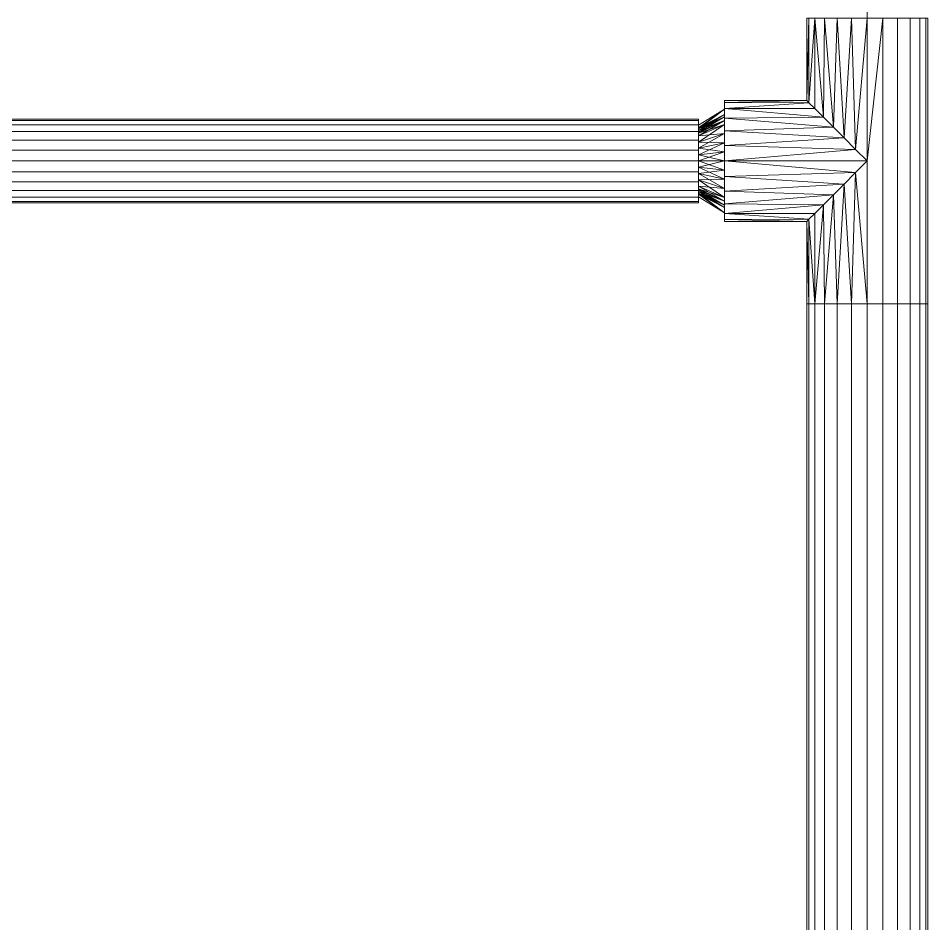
# Model space of a CAD drawing. Header units: inches. Extents: x -3325 to -59, y 5 to 733.
# Drawn here: x -2620.34 to -2606.05, y 197.01 to 211.25 of the extents above; entities that cross this region are included whole.
import ezdxf

# ---------------------------------------------------------------- set-up
doc = ezdxf.new("R2010")
doc.units = ezdxf.units.IN
doc.header["$MEASUREMENT"] = 0
doc.layers.add('P-PIPE', color=10, linetype='Continuous', lineweight=9)

# ---------------------------------------------------------------- blocks, each defined once
blk = doc.blocks.new('Tee - Welded - Generic - Standard-1125979-06 - Fifth Level')
at = {"layer": 'P-PIPE'}
mesh = blk.add_polyface(dxfattribs=at)
corners = [(-2.244, -0.951), (-2.244, -0.918, 0.246), (-2.244, -0.823, 0.475), (-2.244, -0.672, 0.672), (-2.244, -0.475, 0.823), (-2.244, -0.246, 0.918), (-2.244, 0, 0.951), (-2.244, 0.246, 0.918), (-2.244, 0.475, 0.823), (-2.244, 0.672, 0.672), (-2.244, 0.823, 0.475), (-2.244, 0.918, 0.246), (-2.244, 0.951), (-2.244, 0.918, -0.246), (-2.244, 0.823, -0.475), (-2.244, 0.672, -0.672), (-2.244, 0.475, -0.823), (-2.244, 0.246, -0.918), (-2.244, 0, -0.951), (-2.244, -0.246, -0.918), (-2.244, -0.475, -0.823), (-2.244, -0.672, -0.672), (-2.244, -0.823, -0.475), (-2.244, -0.918, -0.246)]
mesh.append_faces([[corners[k] for k in face] for face in [(10, 0, 7, 9)]], dxfattribs={"vtx0": -1, "vtx1": -1, "vtx2": -1})
mesh.append_faces([[corners[k] for k in face] for face in [(13, 21, 0, 10)]], dxfattribs={"vtx0": -1, "vtx1": -1, "vtx2": -1, "vtx3": -1})
mesh.append_faces([[corners[k] for k in face] for face in [(13, 16, 20, 21), (5, 7, 0, 1)]], dxfattribs={"vtx0": -1, "vtx1": -1, "vtx3": -1})
mesh.append_faces([[corners[k] for k in face] for face in [(4, 5, 3)]], dxfattribs={"vtx1": -1})
mesh.append_faces([[corners[k] for k in face] for face in [(18, 19, 20), (22, 23, 0, 21), (7, 8, 9), (5, 6, 7)]], dxfattribs={"vtx2": -1})
mesh.append_faces([[corners[k] for k in face] for face in [(16, 17, 18, 20), (1, 2, 3, 5)]], dxfattribs={"vtx2": -1, "vtx3": -1})
mesh.append_faces([[corners[k] for k in face] for face in [(13, 14, 15, 16), (10, 11, 12, 13)]], dxfattribs={"vtx3": -1})
mesh = blk.add_polyface(dxfattribs=at)
corners = [(-2.244, 0.951), (-2.244, 0.918, 0.246), (-2.244, 0.823, 0.475), (-2.244, 0.672, 0.672), (-2.244, 0.475, 0.823), (-2.244, 0.246, 0.918), (-2.244, 0, 0.951), (-2.244, -0.246, 0.918), (-2.244, -0.475, 0.823), (-2.244, -0.672, 0.672), (-2.244, -0.823, 0.475), (-2.244, -0.918, 0.246), (-2.244, -0.951), (-0.951, -0.951), (-0.916, -0.916, 0.254), (-0.823, -0.823, 0.476), (-0.69, -0.69, 0.654), (-0.533, -0.533, 0.787), (-0.362, -0.362, 0.879), (-0.183, -0.183, 0.933), (0, 0, 0.951), (0.183, -0.183, 0.933), (0.362, -0.362, 0.879), (0.533, -0.533, 0.787), (0.69, -0.69, 0.654), (0.823, -0.823, 0.476), (0.916, -0.916, 0.254), (0.951, -0.951), (2.244, -0.951), (2.244, -0.918, 0.246), (2.244, -0.823, 0.475), (2.244, -0.672, 0.672), (2.244, -0.475, 0.823), (2.244, -0.246, 0.918), (2.244, 0, 0.951), (2.244, 0.246, 0.918), (2.244, 0.475, 0.823), (2.244, 0.672, 0.672), (2.244, 0.823, 0.475), (2.244, 0.918, 0.246), (2.244, 0.951)]
mesh.append_faces([[corners[k] for k in face] for face in [(13, 11, 12)]], dxfattribs={"vtx0": -1})
mesh.append_faces([[corners[k] for k in face] for face in [(27, 29, 26), (25, 30, 24), (11, 14, 10), (9, 17, 8), (16, 10, 15), (23, 32, 22), (21, 34, 20), (22, 33, 21), (33, 22, 32), (19, 7, 18), (7, 19, 6)]], dxfattribs={"vtx0": -1, "vtx1": -1})
mesh.append_faces([[corners[k] for k in face] for face in [(30, 25, 26), (24, 30, 31), (8, 17, 18), (21, 33, 34), (18, 7, 8), (20, 5, 6)]], dxfattribs={"vtx0": -1, "vtx2": -1})
mesh.append_faces([[corners[k] for k in face] for face in [(20, 34, 35, 5)]], dxfattribs={"vtx0": -1, "vtx2": -1, "vtx3": -1})
mesh.append_faces([[corners[k] for k in face] for face in [(28, 29, 27)]], dxfattribs={"vtx1": -1})
mesh.append_faces([[corners[k] for k in face] for face in [(29, 30, 26), (31, 32, 23), (23, 24, 31), (13, 14, 11), (14, 15, 10), (16, 17, 9), (9, 10, 16), (19, 20, 6)]], dxfattribs={"vtx1": -1, "vtx2": -1})
mesh.append_faces([[corners[k] for k in face] for face in [(38, 39, 1, 2), (36, 37, 3, 4), (37, 38, 2, 3), (35, 36, 4, 5)]], dxfattribs={"vtx1": -1, "vtx3": -1})
mesh.append_faces([[corners[k] for k in face] for face in [(39, 40, 0, 1)]], dxfattribs={"vtx3": -1})
mesh = blk.add_polyface(dxfattribs=at)
corners = [(-2.244, -0.951), (-2.244, -0.918, -0.246), (-2.244, -0.823, -0.475), (-2.244, -0.672, -0.672), (-2.244, -0.475, -0.823), (-2.244, -0.246, -0.918), (-2.244, 0, -0.951), (-2.244, 0.246, -0.918), (-2.244, 0.475, -0.823), (-2.244, 0.672, -0.672), (-2.244, 0.823, -0.475), (-2.244, 0.918, -0.246), (-2.244, 0.951), (2.244, 0.951), (2.244, 0.918, -0.246), (2.244, 0.823, -0.475), (2.244, 0.672, -0.672), (2.244, 0.475, -0.823), (2.244, 0.246, -0.918), (2.244, 0, -0.951), (2.244, -0.246, -0.918), (2.244, -0.475, -0.823), (2.244, -0.672, -0.672), (2.244, -0.823, -0.475), (2.244, -0.918, -0.246), (2.244, -0.951), (0.951, -0.951), (0.916, -0.916, -0.254), (0.823, -0.823, -0.476), (0.69, -0.69, -0.654), (0.533, -0.533, -0.787), (0.362, -0.362, -0.879), (0.183, -0.183, -0.933), (0, 0, -0.951), (-0.183, -0.183, -0.933), (-0.362, -0.362, -0.879), (-0.533, -0.533, -0.787), (-0.69, -0.69, -0.654), (-0.823, -0.823, -0.476), (-0.916, -0.916, -0.254), (-0.951, -0.951)]
mesh.append_faces([[corners[k] for k in face] for face in [(1, 40, 0)]], dxfattribs={"vtx0": -1})
mesh.append_faces([[corners[k] for k in face] for face in [(33, 19, 32), (6, 34, 5), (32, 20, 31), (24, 27, 23), (27, 24, 26), (36, 4, 35), (3, 37, 2), (38, 2, 37), (21, 31, 20)]], dxfattribs={"vtx0": -1, "vtx1": -1})
mesh.append_faces([[corners[k] for k in face] for face in [(35, 4, 5), (6, 33, 34), (23, 28, 29), (29, 22, 23), (21, 30, 31), (23, 27, 28), (36, 3, 4), (3, 36, 37), (39, 1, 2)]], dxfattribs={"vtx0": -1, "vtx2": -1})
mesh.append_faces([[corners[k] for k in face] for face in [(19, 20, 32), (34, 35, 5), (6, 7, 33), (21, 22, 30), (29, 30, 22), (39, 40, 1), (38, 39, 2)]], dxfattribs={"vtx1": -1, "vtx2": -1})
mesh.append_faces([[corners[k] for k in face] for face in [(18, 19, 33, 7)]], dxfattribs={"vtx1": -1, "vtx2": -1, "vtx3": -1})
mesh.append_faces([[corners[k] for k in face] for face in [(15, 16, 9, 10), (14, 15, 10, 11), (16, 17, 8, 9), (17, 18, 7, 8)]], dxfattribs={"vtx1": -1, "vtx3": -1})
mesh.append_faces([[corners[k] for k in face] for face in [(12, 13, 14, 11), (24, 25, 26)]], dxfattribs={"vtx2": -1})
mesh = blk.add_polyface(dxfattribs=at)
corners = [(2.244, -0.951), (2.244, -0.918, -0.246), (2.244, -0.823, -0.475), (2.244, -0.672, -0.672), (2.244, -0.475, -0.823), (2.244, -0.246, -0.918), (2.244, 0, -0.951), (2.244, 0.246, -0.918), (2.244, 0.475, -0.823), (2.244, 0.672, -0.672), (2.244, 0.823, -0.475), (2.244, 0.918, -0.246), (2.244, 0.951), (2.244, 0.918, 0.246), (2.244, 0.823, 0.475), (2.244, 0.672, 0.672), (2.244, 0.475, 0.823), (2.244, 0.246, 0.918), (2.244, 0, 0.951), (2.244, -0.246, 0.918), (2.244, -0.475, 0.823), (2.244, -0.672, 0.672), (2.244, -0.823, 0.475), (2.244, -0.918, 0.246)]
mesh.append_faces([[corners[k] for k in face] for face in [(21, 19, 20)]], dxfattribs={"vtx0": -1})
mesh.append_faces([[corners[k] for k in face] for face in [(19, 23, 17, 18)]], dxfattribs={"vtx0": -1, "vtx1": -1})
mesh.append_faces([[corners[k] for k in face] for face in [(4, 8, 11, 3), (0, 3, 11, 23)]], dxfattribs={"vtx0": -1, "vtx1": -1, "vtx2": -1})
mesh.append_faces([[corners[k] for k in face] for face in [(11, 14, 17, 23)]], dxfattribs={"vtx0": -1, "vtx1": -1, "vtx2": -1, "vtx3": -1})
mesh.append_faces([[corners[k] for k in face] for face in [(9, 10, 11, 8), (4, 5, 6), (12, 13, 14, 11), (15, 16, 17, 14)]], dxfattribs={"vtx2": -1})
mesh.append_faces([[corners[k] for k in face] for face in [(6, 7, 8, 4), (21, 22, 23, 19)]], dxfattribs={"vtx2": -1, "vtx3": -1})
mesh.append_faces([[corners[k] for k in face] for face in [(0, 1, 2, 3)]], dxfattribs={"vtx3": -1})
mesh = blk.add_polyface(dxfattribs=at)
corners = [(-0.951, -2.244), (-0.918, -2.244, 0.246), (-0.823, -2.244, 0.475), (-0.672, -2.244, 0.672), (-0.475, -2.244, 0.823), (-0.246, -2.244, 0.918), (0, -2.244, 0.951), (0.246, -2.244, 0.918), (0.475, -2.244, 0.823), (0.672, -2.244, 0.672), (0.823, -2.244, 0.475), (0.918, -2.244, 0.246), (0.951, -2.244), (0.951, -0.951), (0.916, -0.916, 0.254), (0.823, -0.823, 0.476), (0.69, -0.69, 0.654), (0.533, -0.533, 0.787), (0.362, -0.362, 0.879), (0.183, -0.183, 0.933), (0, 0, 0.951), (-0.183, -0.183, 0.933), (-0.362, -0.362, 0.879), (-0.533, -0.533, 0.787), (-0.69, -0.69, 0.654), (-0.823, -0.823, 0.476), (-0.916, -0.916, 0.254), (-0.951, -0.951)]
mesh.append_faces([[corners[k] for k in face] for face in [(13, 11, 12)]], dxfattribs={"vtx0": -1})
mesh.append_faces([[corners[k] for k in face] for face in [(22, 5, 21), (24, 3, 23), (8, 18, 7), (17, 9, 16)]], dxfattribs={"vtx0": -1, "vtx1": -1})
mesh.append_faces([[corners[k] for k in face] for face in [(24, 2, 3), (26, 1, 2), (22, 4, 5), (6, 20, 21), (21, 5, 6), (19, 6, 7), (16, 9, 10), (17, 8, 9), (6, 19, 20)]], dxfattribs={"vtx0": -1, "vtx2": -1})
mesh.append_faces([[corners[k] for k in face] for face in [(26, 27, 1), (3, 4, 23), (25, 26, 2), (24, 25, 2), (22, 23, 4), (10, 11, 14), (18, 19, 7), (17, 18, 8), (13, 14, 11), (15, 16, 10), (14, 15, 10)]], dxfattribs={"vtx1": -1, "vtx2": -1})
mesh.append_faces([[corners[k] for k in face] for face in [(27, 0, 1)]], dxfattribs={"vtx2": -1})
mesh = blk.add_polyface(dxfattribs=at)
corners = [(0.951, -2.244), (0.918, -2.244, -0.246), (0.823, -2.244, -0.475), (0.672, -2.244, -0.672), (0.475, -2.244, -0.823), (0.246, -2.244, -0.918), (0, -2.244, -0.951), (-0.246, -2.244, -0.918), (-0.475, -2.244, -0.823), (-0.672, -2.244, -0.672), (-0.823, -2.244, -0.475), (-0.918, -2.244, -0.246), (-0.951, -2.244), (-0.951, -0.951), (-0.916, -0.916, -0.254), (-0.823, -0.823, -0.476), (-0.69, -0.69, -0.654), (-0.533, -0.533, -0.787), (-0.362, -0.362, -0.879), (-0.183, -0.183, -0.933), (0, 0, -0.951), (0.183, -0.183, -0.933), (0.362, -0.362, -0.879), (0.533, -0.533, -0.787), (0.69, -0.69, -0.654), (0.823, -0.823, -0.476), (0.916, -0.916, -0.254), (0.951, -0.951)]
mesh.append_faces([[corners[k] for k in face] for face in [(13, 11, 12)]], dxfattribs={"vtx0": -1})
mesh.append_faces([[corners[k] for k in face] for face in [(22, 5, 21), (24, 3, 23), (8, 18, 7), (17, 9, 16)]], dxfattribs={"vtx0": -1, "vtx1": -1})
mesh.append_faces([[corners[k] for k in face] for face in [(24, 2, 3), (26, 1, 2), (22, 4, 5), (6, 20, 21), (21, 5, 6), (19, 6, 7), (16, 9, 10), (17, 8, 9), (6, 19, 20)]], dxfattribs={"vtx0": -1, "vtx2": -1})
mesh.append_faces([[corners[k] for k in face] for face in [(0, 1, 27)]], dxfattribs={"vtx1": -1})
mesh.append_faces([[corners[k] for k in face] for face in [(26, 27, 1), (3, 4, 23), (25, 26, 2), (24, 25, 2), (22, 23, 4), (10, 11, 14), (18, 19, 7), (17, 18, 8), (13, 14, 11), (15, 16, 10), (14, 15, 10)]], dxfattribs={"vtx1": -1, "vtx2": -1})
mesh = blk.add_polyface(dxfattribs=at)
corners = [(-0.951, -2.244), (-0.918, -2.244, -0.246), (-0.823, -2.244, -0.475), (-0.672, -2.244, -0.672), (-0.475, -2.244, -0.823), (-0.246, -2.244, -0.918), (0, -2.244, -0.951), (0.246, -2.244, -0.918), (0.475, -2.244, -0.823), (0.672, -2.244, -0.672), (0.823, -2.244, -0.475), (0.918, -2.244, -0.246), (0.951, -2.244), (0.918, -2.244, 0.246), (0.823, -2.244, 0.475), (0.672, -2.244, 0.672), (0.475, -2.244, 0.823), (0.246, -2.244, 0.918), (0, -2.244, 0.951), (-0.246, -2.244, 0.918), (-0.475, -2.244, 0.823), (-0.672, -2.244, 0.672), (-0.823, -2.244, 0.475), (-0.918, -2.244, 0.246)]
mesh.append_faces([[corners[k] for k in face] for face in [(6, 4, 5), (21, 19, 20)]], dxfattribs={"vtx0": -1})
mesh.append_faces([[corners[k] for k in face] for face in [(23, 6, 11, 14), (23, 14, 17, 19)]], dxfattribs={"vtx0": -1, "vtx1": -1, "vtx2": -1, "vtx3": -1})
mesh.append_faces([[corners[k] for k in face] for face in [(6, 23, 3, 4)]], dxfattribs={"vtx0": -1, "vtx1": -1, "vtx3": -1})
mesh.append_faces([[corners[k] for k in face] for face in [(3, 23, 0)]], dxfattribs={"vtx0": -1, "vtx2": -1})
mesh.append_faces([[corners[k] for k in face] for face in [(16, 17, 14, 15)]], dxfattribs={"vtx1": -1})
mesh.append_faces([[corners[k] for k in face] for face in [(12, 13, 14, 11), (17, 18, 19)]], dxfattribs={"vtx2": -1})
mesh.append_faces([[corners[k] for k in face] for face in [(9, 10, 11, 6), (21, 22, 23, 19)]], dxfattribs={"vtx2": -1, "vtx3": -1})
mesh.append_faces([[corners[k] for k in face] for face in [(6, 7, 8, 9), (0, 1, 2, 3)]], dxfattribs={"vtx3": -1})
blk = doc.blocks.new('Transition - Generic - Plumbing-CW-1022941-06 - Fifth Level')
at = {"layer": 'P-PIPE'}
mesh = blk.add_polyface(dxfattribs=at)
corners = [(0, -0.813), (0, -0.575, 0.575), (0, 0, 0.813), (0, 0.575, 0.575), (0, 0.813), (0, 0.575, -0.575), (0, 0, -0.813), (0, -0.575, -0.575)]
mesh.append_faces([[corners[k] for k in face] for face in [(5, 3, 4)]], dxfattribs={"vtx0": -1})
mesh.append_faces([[corners[k] for k in face] for face in [(0, 3, 5, 6)]], dxfattribs={"vtx0": -1, "vtx1": -1, "vtx3": -1})
mesh.append_faces([[corners[k] for k in face] for face in [(2, 3, 0, 1), (7, 0, 6)]], dxfattribs={"vtx1": -1})
mesh = blk.add_polyface(dxfattribs=at)
corners = [(0, -0.813), (0, -0.575, -0.575), (0, 0, -0.813), (0, 0.575, -0.575), (0, 0.813), (0.406, 0.562), (0.406, 0.398, -0.398), (0.406, 0, -0.562), (0.406, -0.398, -0.398), (0.406, -0.562), (0.406, 0.452, -0.266), (0, 0.694, -0.287), (0, 0.733, -0.192), (0, 0.287, -0.694), (0.406, 0.199, -0.48), (0.406, 0.099, -0.521), (0.406, -0.48, -0.199), (0, -0.694, -0.287), (0, -0.634, -0.431), (0.406, -0.199, -0.48), (0, -0.287, -0.694), (0, -0.144, -0.753), (0, 0.634, -0.431), (0.406, 0.507, -0.133), (0, 0.431, -0.634), (0.406, 0.298, -0.439), (0, 0.144, -0.753), (0, -0.733, -0.192), (0.406, -0.521, -0.099), (0.406, -0.439, -0.298), (0, -0.431, -0.634), (0.406, -0.298, -0.439), (0.406, -0.099, -0.521)]
mesh.append_faces([[corners[k] for k in face] for face in [(23, 4, 5)]], dxfattribs={"vtx0": -1})
mesh.append_faces([[corners[k] for k in face] for face in [(4, 23, 12), (14, 24, 25), (6, 22, 10), (13, 15, 26), (29, 1, 8), (16, 18, 29), (1, 29, 18), (19, 21, 32), (7, 26, 15), (2, 32, 21), (22, 6, 3), (10, 11, 23), (3, 25, 24), (15, 13, 14), (18, 16, 17), (20, 31, 30), (21, 19, 20)]], dxfattribs={"vtx0": -1, "vtx1": -1})
mesh.append_faces([[corners[k] for k in face] for face in [(14, 13, 24), (7, 2, 26), (3, 6, 25), (23, 11, 12), (2, 7, 32), (27, 16, 28), (8, 1, 30)]], dxfattribs={"vtx0": -1, "vtx2": -1})
mesh.append_faces([[corners[k] for k in face] for face in [(9, 0, 28)]], dxfattribs={"vtx1": -1})
mesh.append_faces([[corners[k] for k in face] for face in [(27, 17, 16), (19, 31, 20), (31, 8, 30), (22, 11, 10), (0, 27, 28)]], dxfattribs={"vtx1": -1, "vtx2": -1})
mesh = blk.add_polyface(dxfattribs=at)
corners = [(0, 0.813), (0, 0.575, 0.575), (0, 0, 0.813), (0, -0.575, 0.575), (0, -0.813), (0.406, -0.562), (0.406, -0.398, 0.398), (0.406, 0, 0.562), (0.406, 0.398, 0.398), (0.406, 0.562), (0.406, -0.452, 0.266), (0, -0.694, 0.287), (0, -0.733, 0.192), (0, -0.287, 0.694), (0.406, -0.199, 0.48), (0.406, -0.099, 0.521), (0.406, 0.48, 0.199), (0, 0.694, 0.287), (0, 0.634, 0.431), (0.406, 0.199, 0.48), (0, 0.287, 0.694), (0, 0.144, 0.753), (0, -0.634, 0.431), (0.406, -0.507, 0.133), (0, -0.431, 0.634), (0.406, -0.298, 0.439), (0, -0.144, 0.753), (0, 0.733, 0.192), (0.406, 0.521, 0.099), (0.406, 0.439, 0.298), (0, 0.431, 0.634), (0.406, 0.298, 0.439), (0.406, 0.099, 0.521)]
mesh.append_faces([[corners[k] for k in face] for face in [(23, 4, 5)]], dxfattribs={"vtx0": -1})
mesh.append_faces([[corners[k] for k in face] for face in [(4, 23, 12), (14, 24, 25), (6, 22, 10), (13, 15, 26), (29, 1, 8), (16, 18, 29), (1, 29, 18), (19, 21, 32), (7, 26, 15), (2, 32, 21), (22, 6, 3), (10, 11, 23), (3, 25, 24), (15, 13, 14), (18, 16, 17), (20, 31, 30), (21, 19, 20)]], dxfattribs={"vtx0": -1, "vtx1": -1})
mesh.append_faces([[corners[k] for k in face] for face in [(14, 13, 24), (7, 2, 26), (3, 6, 25), (23, 11, 12), (2, 7, 32), (27, 16, 28), (8, 1, 30)]], dxfattribs={"vtx0": -1, "vtx2": -1})
mesh.append_faces([[corners[k] for k in face] for face in [(9, 0, 28)]], dxfattribs={"vtx1": -1})
mesh.append_faces([[corners[k] for k in face] for face in [(27, 17, 16), (19, 31, 20), (31, 8, 30), (22, 11, 10), (0, 27, 28)]], dxfattribs={"vtx1": -1, "vtx2": -1})
mesh = blk.add_polyface(dxfattribs=at)
corners = [(0.406, -0.562), (0.406, -0.398, -0.398), (0.406, 0, -0.562), (0.406, 0.398, -0.398), (0.406, 0.562), (0.406, 0.398, 0.398), (0.406, 0, 0.562), (0.406, -0.398, 0.398)]
mesh.append_faces([[corners[k] for k in face] for face in [(4, 7, 1, 2)]], dxfattribs={"vtx0": -1, "vtx1": -1, "vtx3": -1})
mesh.append_faces([[corners[k] for k in face] for face in [(3, 4, 2)]], dxfattribs={"vtx1": -1})
mesh.append_faces([[corners[k] for k in face] for face in [(5, 6, 7, 4), (7, 0, 1)]], dxfattribs={"vtx2": -1})

msp = doc.modelspace()

# ---------------------------------------------------------------- linework, layer by layer
at = {"layer": 'P-PIPE', "color": 1}
for p, q in [((-2607, 211.249, 1084), (-2607, 268.82, 1084)), ((-2607, 211.249, 1084), (-2607, 268.82, 1084)), ((-2607, 211.249, 1084), (-2607, 206.76, 1084)), ((-2609.65, 209.004, 1084), (-2646.82, 209.004, 1084)), ((-2609.65, 209.004, 1084), (-2646.82, 209.004, 1084)), ((-2609.244, 209.004, 1084), (-2609.65, 209.004, 1084)), ((-2609.244, 209.004, 1084), (-2607, 209.004, 1084)), ((-2607, 187.184, 1084), (-2607, 206.76, 1084)), ((-2607, 187.184, 1084), (-2607, 206.76, 1084))]:
    msp.add_line(p, q, dxfattribs=at)

# ---------------------------------------------------------------- block references
for name, p, rotation in [('Tee - Welded - Generic - Standard-1125979-06 - Fifth Level', (-2607, 209.004, 1084), 270), ('Transition - Generic - Plumbing-CW-1022941-06 - Fifth Level', (-2609.244, 209.004, 1084), 180)]:
    msp.add_blockref(name, p, dxfattribs=dict(at, rotation=rotation))

# ---------------------------------------------------------------- meshes
mesh = msp.add_polyface(dxfattribs=at)
corners = [(-2609.65, 209.004, 1084.657), (-2609.65, 209.175, 1084.635), (-2609.65, 209.333, 1084.569), (-2609.65, 209.469, 1084.465), (-2609.65, 209.574, 1084.329), (-2609.65, 209.64, 1084.17), (-2609.65, 209.662, 1084), (-2646.82, 209.662, 1084), (-2646.82, 209.64, 1084.17), (-2646.82, 209.574, 1084.329), (-2646.82, 209.469, 1084.465), (-2646.82, 209.333, 1084.569), (-2646.82, 209.175, 1084.635), (-2646.82, 209.004, 1084.657)]
mesh.append_faces([[corners[k] for k in face] for face in [(8, 9, 4, 5), (3, 4, 9, 10), (11, 12, 1, 2), (2, 3, 10, 11)]], dxfattribs={"vtx1": -1, "vtx3": -1, "color": 1})
mesh.append_faces([[corners[k] for k in face] for face in [(6, 7, 8, 5)]], dxfattribs={"vtx2": -1, "color": 1})
mesh.append_faces([[corners[k] for k in face] for face in [(12, 13, 0, 1)]], dxfattribs={"vtx3": -1, "color": 1})
mesh = msp.add_polyface(dxfattribs=at)
corners = [(-2609.65, 209.662, 1084), (-2609.65, 209.64, 1083.83), (-2609.65, 209.574, 1083.671), (-2609.65, 209.469, 1083.535), (-2609.65, 209.333, 1083.431), (-2609.65, 209.175, 1083.365), (-2609.65, 209.004, 1083.342), (-2646.82, 209.004, 1083.342), (-2646.82, 209.175, 1083.365), (-2646.82, 209.333, 1083.431), (-2646.82, 209.469, 1083.535), (-2646.82, 209.574, 1083.671), (-2646.82, 209.64, 1083.83), (-2646.82, 209.662, 1084)]
mesh.append_faces([[corners[k] for k in face] for face in [(7, 8, 5, 6)]], dxfattribs={"vtx1": -1, "color": 1})
mesh.append_faces([[corners[k] for k in face] for face in [(8, 9, 4, 5), (3, 4, 9, 10), (11, 12, 1, 2), (2, 3, 10, 11)]], dxfattribs={"vtx1": -1, "vtx3": -1, "color": 1})
mesh.append_faces([[corners[k] for k in face] for face in [(12, 13, 0, 1)]], dxfattribs={"vtx3": -1, "color": 1})
mesh = msp.add_polyface(dxfattribs=at)
corners = [(-2609.65, 209.662, 1084), (-2609.65, 209.64, 1084.17), (-2609.65, 209.574, 1084.329), (-2609.65, 209.469, 1084.465), (-2609.65, 209.333, 1084.569), (-2609.65, 209.175, 1084.635), (-2609.65, 209.004, 1084.657), (-2609.65, 208.834, 1084.635), (-2609.65, 208.676, 1084.569), (-2609.65, 208.54, 1084.465), (-2609.65, 208.435, 1084.329), (-2609.65, 208.369, 1084.17), (-2609.65, 208.347, 1084), (-2609.65, 208.369, 1083.83), (-2609.65, 208.435, 1083.671), (-2609.65, 208.54, 1083.535), (-2609.65, 208.676, 1083.431), (-2609.65, 208.834, 1083.365), (-2609.65, 209.004, 1083.342), (-2609.65, 209.175, 1083.365), (-2609.65, 209.333, 1083.431), (-2609.65, 209.469, 1083.535), (-2609.65, 209.574, 1083.671), (-2609.65, 209.64, 1083.83)]
mesh.append_faces([[corners[k] for k in face] for face in [(17, 20, 16)]], dxfattribs={"vtx0": -1, "vtx1": -1, "color": 1})
mesh.append_faces([[corners[k] for k in face] for face in [(3, 15, 21, 2)]], dxfattribs={"vtx0": -1, "vtx1": -1, "vtx2": -1, "color": 1})
mesh.append_faces([[corners[k] for k in face] for face in [(15, 3, 10, 13)]], dxfattribs={"vtx0": -1, "vtx1": -1, "vtx2": -1, "vtx3": -1, "color": 1})
mesh.append_faces([[corners[k] for k in face] for face in [(16, 20, 21, 15)]], dxfattribs={"vtx0": -1, "vtx2": -1, "color": 1})
mesh.append_faces([[corners[k] for k in face] for face in [(2, 21, 22, 0)]], dxfattribs={"vtx0": -1, "vtx2": -1, "vtx3": -1, "color": 1})
mesh.append_faces([[corners[k] for k in face] for face in [(8, 3, 4, 5)]], dxfattribs={"vtx0": -1, "vtx3": -1, "color": 1})
mesh.append_faces([[corners[k] for k in face] for face in [(19, 20, 17, 18), (1, 2, 0), (14, 15, 13), (12, 13, 10, 11)]], dxfattribs={"vtx1": -1, "color": 1})
mesh.append_faces([[corners[k] for k in face] for face in [(22, 23, 0)]], dxfattribs={"vtx2": -1, "color": 1})
mesh.append_faces([[corners[k] for k in face] for face in [(8, 9, 10, 3)]], dxfattribs={"vtx2": -1, "vtx3": -1, "color": 1})
mesh.append_faces([[corners[k] for k in face] for face in [(5, 6, 7, 8)]], dxfattribs={"vtx3": -1, "color": 1})
mesh = msp.add_polyface(dxfattribs=at)
corners = [(-2609.65, 208.347, 1084), (-2609.65, 208.369, 1084.17), (-2609.65, 208.435, 1084.329), (-2609.65, 208.54, 1084.465), (-2609.65, 208.676, 1084.569), (-2609.65, 208.834, 1084.635), (-2609.65, 209.004, 1084.657), (-2646.82, 209.004, 1084.657), (-2646.82, 208.834, 1084.635), (-2646.82, 208.676, 1084.569), (-2646.82, 208.54, 1084.465), (-2646.82, 208.435, 1084.329), (-2646.82, 208.369, 1084.17), (-2646.82, 208.347, 1084)]
mesh.append_faces([[corners[k] for k in face] for face in [(7, 8, 5, 6)]], dxfattribs={"vtx1": -1, "color": 1})
mesh.append_faces([[corners[k] for k in face] for face in [(8, 9, 4, 5), (3, 4, 9, 10), (11, 12, 1, 2), (2, 3, 10, 11)]], dxfattribs={"vtx1": -1, "vtx3": -1, "color": 1})
mesh.append_faces([[corners[k] for k in face] for face in [(12, 13, 0, 1)]], dxfattribs={"vtx3": -1, "color": 1})
mesh = msp.add_polyface(dxfattribs=at)
corners = [(-2609.65, 209.004, 1083.342), (-2609.65, 208.834, 1083.365), (-2609.65, 208.676, 1083.431), (-2609.65, 208.54, 1083.535), (-2609.65, 208.435, 1083.671), (-2609.65, 208.369, 1083.83), (-2609.65, 208.347, 1084), (-2646.82, 208.347, 1084), (-2646.82, 208.369, 1083.83), (-2646.82, 208.435, 1083.671), (-2646.82, 208.54, 1083.535), (-2646.82, 208.676, 1083.431), (-2646.82, 208.834, 1083.365), (-2646.82, 209.004, 1083.342)]
mesh.append_faces([[corners[k] for k in face] for face in [(7, 8, 5, 6)]], dxfattribs={"vtx1": -1, "color": 1})
mesh.append_faces([[corners[k] for k in face] for face in [(8, 9, 4, 5), (3, 4, 9, 10), (11, 12, 1, 2), (2, 3, 10, 11)]], dxfattribs={"vtx1": -1, "vtx3": -1, "color": 1})
mesh.append_faces([[corners[k] for k in face] for face in [(12, 13, 0, 1)]], dxfattribs={"vtx3": -1, "color": 1})
mesh = msp.add_polyface(dxfattribs=at)
corners = [(-2606.05, 206.76, 1084), (-2606.082, 206.76, 1083.754), (-2606.177, 206.76, 1083.525), (-2606.328, 206.76, 1083.328), (-2606.525, 206.76, 1083.177), (-2606.754, 206.76, 1083.082), (-2607, 206.76, 1083.05), (-2607.246, 206.76, 1083.082), (-2607.475, 206.76, 1083.177), (-2607.672, 206.76, 1083.328), (-2607.823, 206.76, 1083.525), (-2607.918, 206.76, 1083.754), (-2607.95, 206.76, 1084), (-2607.918, 206.76, 1084.246), (-2607.823, 206.76, 1084.475), (-2607.672, 206.76, 1084.672), (-2607.475, 206.76, 1084.823), (-2607.246, 206.76, 1084.918), (-2607, 206.76, 1084.95), (-2606.754, 206.76, 1084.918), (-2606.525, 206.76, 1084.823), (-2606.328, 206.76, 1084.672), (-2606.177, 206.76, 1084.475), (-2606.082, 206.76, 1084.246)]
mesh.append_faces([[corners[k] for k in face] for face in [(6, 4, 5)]], dxfattribs={"vtx0": -1, "color": 1})
mesh.append_faces([[corners[k] for k in face] for face in [(4, 8, 3)]], dxfattribs={"vtx0": -1, "vtx1": -1, "color": 1})
mesh.append_faces([[corners[k] for k in face] for face in [(15, 21, 3)]], dxfattribs={"vtx0": -1, "vtx1": -1, "vtx2": -1, "color": 1})
mesh.append_faces([[corners[k] for k in face] for face in [(3, 8, 9, 15)]], dxfattribs={"vtx0": -1, "vtx2": -1, "vtx3": -1, "color": 1})
mesh.append_faces([[corners[k] for k in face] for face in [(0, 1, 23), (19, 20, 18)]], dxfattribs={"vtx1": -1, "color": 1})
mesh.append_faces([[corners[k] for k in face] for face in [(15, 16, 20, 21)]], dxfattribs={"vtx1": -1, "vtx3": -1, "color": 1})
mesh.append_faces([[corners[k] for k in face] for face in [(11, 12, 13)]], dxfattribs={"vtx2": -1, "color": 1})
mesh.append_faces([[corners[k] for k in face] for face in [(6, 7, 8, 4), (9, 10, 11, 13), (1, 2, 3, 21), (13, 14, 15, 9), (16, 17, 18, 20), (21, 22, 23, 1)]], dxfattribs={"vtx2": -1, "vtx3": -1, "color": 1})
mesh = msp.add_polyface(dxfattribs=at)
corners = [(-2607.95, 187.184, 1084), (-2607.918, 187.184, 1084.246), (-2607.823, 187.184, 1084.475), (-2607.672, 187.184, 1084.672), (-2607.475, 187.184, 1084.823), (-2607.246, 187.184, 1084.918), (-2607, 187.184, 1084.95), (-2607, 206.76, 1084.95), (-2607.246, 206.76, 1084.918), (-2607.475, 206.76, 1084.823), (-2607.672, 206.76, 1084.672), (-2607.823, 206.76, 1084.475), (-2607.918, 206.76, 1084.246), (-2607.95, 206.76, 1084)]
mesh.append_faces([[corners[k] for k in face] for face in [(7, 8, 5, 6)]], dxfattribs={"vtx1": -1, "color": 1})
mesh.append_faces([[corners[k] for k in face] for face in [(8, 9, 4, 5), (3, 4, 9, 10), (11, 12, 1, 2), (2, 3, 10, 11)]], dxfattribs={"vtx1": -1, "vtx3": -1, "color": 1})
mesh.append_faces([[corners[k] for k in face] for face in [(12, 13, 0, 1)]], dxfattribs={"vtx3": -1, "color": 1})
mesh = msp.add_polyface(dxfattribs=at)
corners = [(-2607, 187.184, 1083.05), (-2607.246, 187.184, 1083.082), (-2607.475, 187.184, 1083.177), (-2607.672, 187.184, 1083.328), (-2607.823, 187.184, 1083.525), (-2607.918, 187.184, 1083.754), (-2607.95, 187.184, 1084), (-2607.95, 206.76, 1084), (-2607.918, 206.76, 1083.754), (-2607.823, 206.76, 1083.525), (-2607.672, 206.76, 1083.328), (-2607.475, 206.76, 1083.177), (-2607.246, 206.76, 1083.082), (-2607, 206.76, 1083.05)]
mesh.append_faces([[corners[k] for k in face] for face in [(7, 8, 5, 6)]], dxfattribs={"vtx1": -1, "color": 1})
mesh.append_faces([[corners[k] for k in face] for face in [(8, 9, 4, 5), (3, 4, 9, 10), (11, 12, 1, 2), (2, 3, 10, 11)]], dxfattribs={"vtx1": -1, "vtx3": -1, "color": 1})
mesh.append_faces([[corners[k] for k in face] for face in [(12, 13, 0, 1)]], dxfattribs={"vtx3": -1, "color": 1})
mesh = msp.add_polyface(dxfattribs=at)
corners = [(-2607, 187.184, 1084.95), (-2606.754, 187.184, 1084.918), (-2606.525, 187.184, 1084.823), (-2606.328, 187.184, 1084.672), (-2606.177, 187.184, 1084.475), (-2606.082, 187.184, 1084.246), (-2606.05, 187.184, 1084), (-2606.05, 206.76, 1084), (-2606.082, 206.76, 1084.246), (-2606.177, 206.76, 1084.475), (-2606.328, 206.76, 1084.672), (-2606.525, 206.76, 1084.823), (-2606.754, 206.76, 1084.918), (-2607, 206.76, 1084.95)]
mesh.append_faces([[corners[k] for k in face] for face in [(8, 9, 4, 5), (3, 4, 9, 10), (11, 12, 1, 2), (2, 3, 10, 11)]], dxfattribs={"vtx1": -1, "vtx3": -1, "color": 1})
mesh.append_faces([[corners[k] for k in face] for face in [(6, 7, 8, 5)]], dxfattribs={"vtx2": -1, "color": 1})
mesh.append_faces([[corners[k] for k in face] for face in [(12, 13, 0, 1)]], dxfattribs={"vtx3": -1, "color": 1})
mesh = msp.add_polyface(dxfattribs=at)
corners = [(-2606.05, 187.184, 1084), (-2606.082, 187.184, 1083.754), (-2606.177, 187.184, 1083.525), (-2606.328, 187.184, 1083.328), (-2606.525, 187.184, 1083.177), (-2606.754, 187.184, 1083.082), (-2607, 187.184, 1083.05), (-2607, 206.76, 1083.05), (-2606.754, 206.76, 1083.082), (-2606.525, 206.76, 1083.177), (-2606.328, 206.76, 1083.328), (-2606.177, 206.76, 1083.525), (-2606.082, 206.76, 1083.754), (-2606.05, 206.76, 1084)]
mesh.append_faces([[corners[k] for k in face] for face in [(7, 8, 5, 6)]], dxfattribs={"vtx1": -1, "color": 1})
mesh.append_faces([[corners[k] for k in face] for face in [(8, 9, 4, 5), (3, 4, 9, 10), (11, 12, 1, 2), (2, 3, 10, 11)]], dxfattribs={"vtx1": -1, "vtx3": -1, "color": 1})
mesh.append_faces([[corners[k] for k in face] for face in [(12, 13, 0, 1)]], dxfattribs={"vtx3": -1, "color": 1})

doc.saveas('drawing.dxf')
